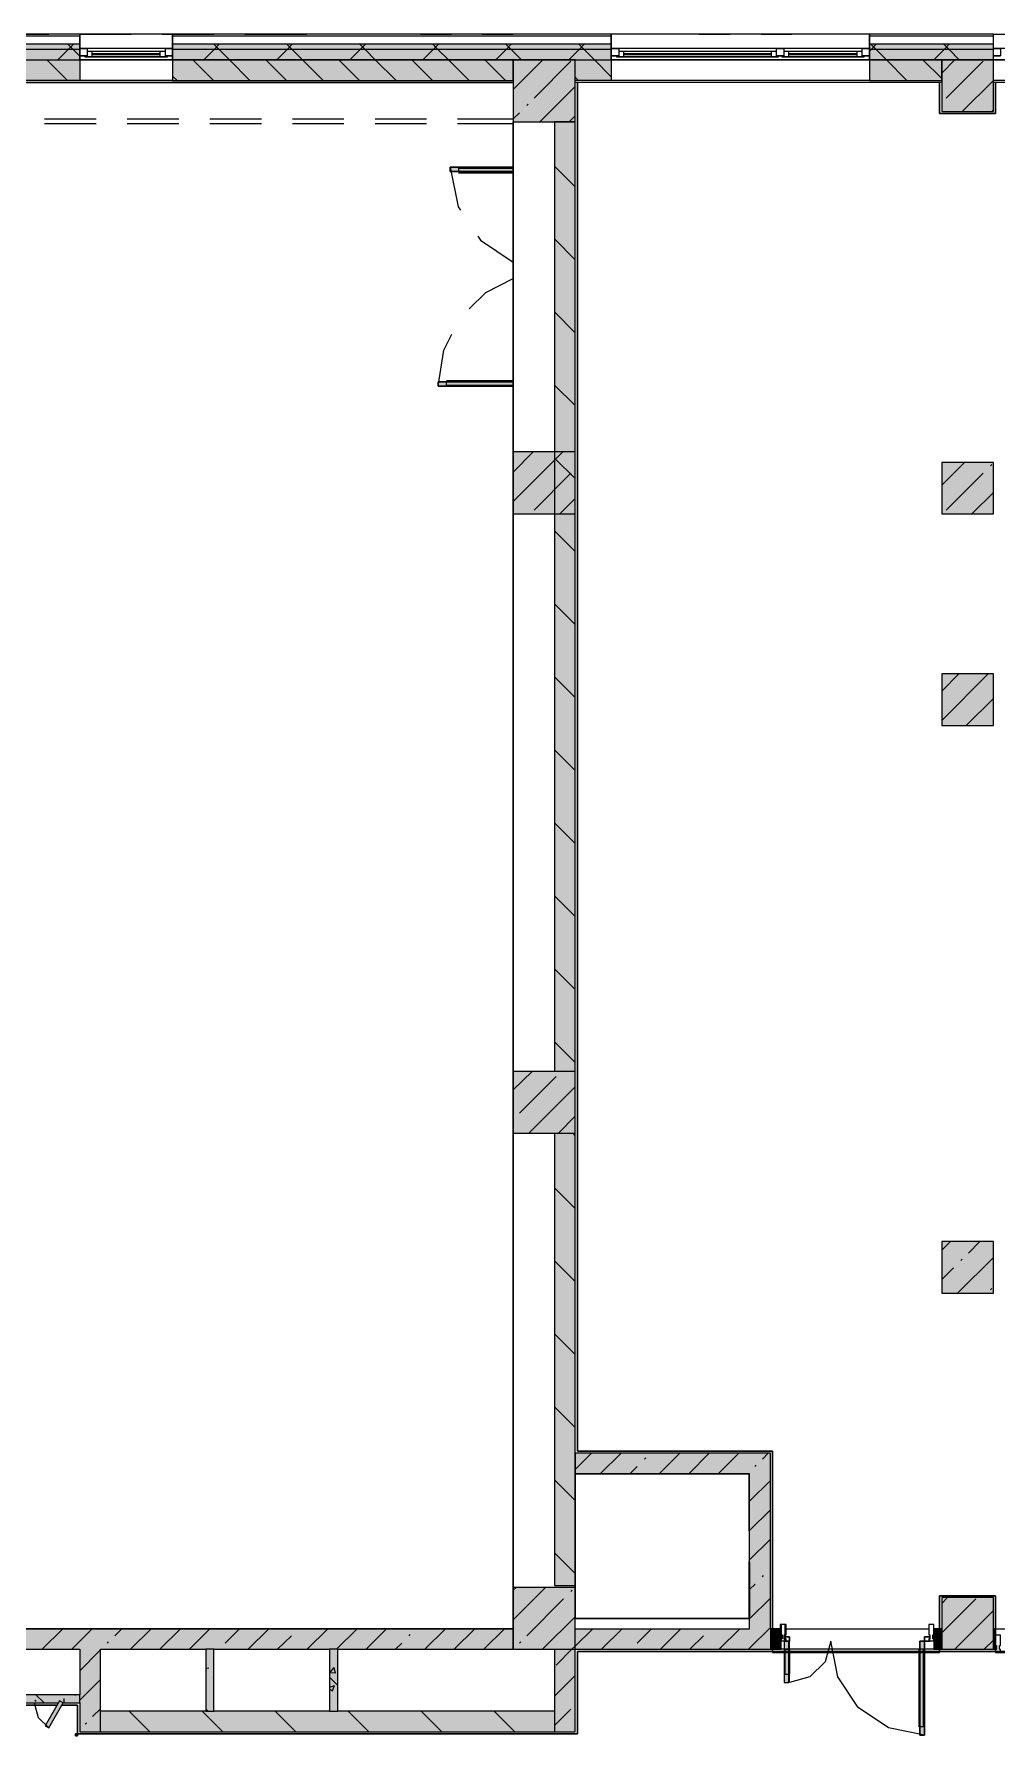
# Model space of a CAD drawing. Header units: millimetres. Extents: x -3817 to 677485, y -22715 to 103890.
# Drawn here: x 21015.6 to 21089, y -19518.4 to -19388.5 of the extents above; entities that cross this region are included whole.
import ezdxf

# ---------------------------------------------------------------- set-up
doc = ezdxf.new("R2010")
doc.units = ezdxf.units.MM
doc.layers.add('PDF _Геометрия', color=7, linetype='Continuous', true_color=0x1d1d1d)
doc.layers.add('PDF _Сплошная заливка', color=7, linetype='Continuous', true_color=0xffffff)

msp = doc.modelspace()

# ---------------------------------------------------------------- hatches: boundary and pattern name
at = {"layer": 'PDF _Сплошная заливка', "transparency": 33554559}
h = msp.add_hatch(color=256, dxfattribs=at)
h.paths.add_polyline_path([(21264.69, -19389.71), (21265.09, -19389.71), (21265.09, -19389.31), (21163.83, -19389.31), (21163.83, -19389.71), (21243.22, -19389.71)], flags=0)
h.paths.add_polyline_path([(21132.34, -19389.71), (21139.42, -19389.71), (21139.42, -19389.31), (21132.34, -19389.31)], flags=0)
h.paths.add_polyline_path([(21111.09, -19389.71), (21115.8, -19389.71), (21115.8, -19389.31), (21105.25, -19389.31), (21105.25, -19389.71)], flags=0)
h.paths.add_polyline_path([(21079.27, -19389.71), (21088.72, -19389.71), (21088.72, -19389.31), (21079.27, -19389.31)], flags=0)
h.paths.add_polyline_path([(21052.37, -19389.71), (21059.58, -19389.71), (21059.58, -19389.31), (21026.12, -19389.31), (21026.12, -19389.71), (21037.69, -19389.71)], flags=0)
h.paths.add_polyline_path([(20962.34, -19389.71), (20962.34, -19389.31), (20950.53, -19389.31), (20950.53, -19389.71)], flags=0)
h.paths.add_polyline_path([(20986.75, -19389.71), (20995.41, -19389.71), (20995.41, -19389.31), (20986.75, -19389.31)], flags=0)
h.paths.add_polyline_path([(21008.32, -19389.71), (21019.03, -19389.71), (21019.03, -19389.31), (21002.5, -19389.31), (21002.5, -19389.71)], flags=0)
h.paths.add_polyline_path([(20915.1, -19389.71), (20915.1, -19389.31), (20906.44, -19389.31), (20906.44, -19389.71)], flags=0)
h.paths.add_polyline_path([(20876.2, -19389.71), (20882.03, -19389.71), (20882.03, -19389.31), (20862.35, -19389.31), (20862.35, -19389.71), (20863.13, -19389.71)], flags=0)
h.paths.add_polyline_path([(20922.19, -19389.71), (20930.85, -19389.71), (20930.85, -19389.31), (20922.19, -19389.31)], flags=0)
h = msp.add_hatch(color=256, dxfattribs=at)
h.paths.add_polyline_path([(21263.91, -19390.49), (21264.69, -19390.49), (21264.69, -19389.71), (21163.83, -19389.71), (21163.83, -19390.49), (21243.22, -19390.49)], flags=0)
h.paths.add_polyline_path([(21111.09, -19390.49), (21115.8, -19390.49), (21115.8, -19389.71), (21105.25, -19389.71), (21105.25, -19390.49)], flags=0)
h.paths.add_polyline_path([(21079.27, -19390.49), (21088.72, -19390.49), (21088.72, -19389.71), (21079.27, -19389.71)], flags=0)
h.paths.add_polyline_path([(21132.34, -19390.49), (21139.42, -19390.49), (21139.42, -19389.71), (21132.34, -19389.71)], flags=0)
h.paths.add_polyline_path([(21037.69, -19390.49), (21059.58, -19390.49), (21059.58, -19389.71), (21026.12, -19389.71), (21026.12, -19390.49)], flags=0)
h.paths.add_polyline_path([(21008.32, -19390.49), (21019.03, -19390.49), (21019.03, -19389.71), (21002.5, -19389.71), (21002.5, -19390.49)], flags=0)
h.paths.add_polyline_path([(20993.64, -19390.49), (20995.41, -19390.49), (20995.41, -19389.71), (20986.75, -19389.71), (20986.75, -19390.49)], flags=0)
h.paths.add_polyline_path([(20876.2, -19390.49), (20882.03, -19390.49), (20882.03, -19389.71), (20863.13, -19389.71), (20863.13, -19390.49), (20867.86, -19390.49)], flags=0)
h.paths.add_polyline_path([(20950.53, -19390.49), (20962.34, -19390.49), (20962.34, -19389.71), (20950.53, -19389.71)], flags=0)
h.paths.add_polyline_path([(20930.85, -19390.49), (20930.85, -19389.71), (20922.19, -19389.71), (20922.19, -19390.49)], flags=0)
h.paths.add_polyline_path([(20915.1, -19390.49), (20915.1, -19389.71), (20906.44, -19389.71), (20906.44, -19390.49)], flags=0)
h = msp.add_hatch(color=256, dxfattribs=at)
h.paths.add_polyline_path([(21163.83, -19392.07), (21166.19, -19392.07), (21166.19, -19390.49), (21163.83, -19390.49), (21163.83, -19390.66)], flags=0)
h.paths.add_polyline_path([(21170.13, -19392.07), (21194.15, -19392.07), (21194.15, -19390.49), (21170.13, -19390.49), (21170.13, -19390.66)], flags=0)
h.paths.add_polyline_path([(21135.49, -19392.07), (21135.49, -19390.49), (21132.34, -19390.49), (21132.34, -19392.07)], flags=0)
h.paths.add_polyline_path([(21056.83, -19392.07), (21059.58, -19392.07), (21059.58, -19390.49), (21056.83, -19390.49), (21056.83, -19390.66)], flags=0)
h.paths.add_polyline_path([(21110.21, -19392.07), (21110.21, -19390.49), (21105.25, -19390.49), (21105.25, -19392.07)], flags=0)
h.paths.add_polyline_path([(21114.15, -19392.07), (21115.8, -19392.07), (21115.8, -19390.49), (21114.15, -19390.49), (21114.15, -19390.66)], flags=0)
h.paths.add_polyline_path([(21079.27, -19392.07), (21084.78, -19392.07), (21084.78, -19390.49), (21079.27, -19390.49), (21079.27, -19390.66)], flags=0)
h.paths.add_polyline_path([(21052.1, -19392.07), (21052.1, -19390.49), (21026.12, -19390.49), (21026.12, -19392.07), (21037.69, -19392.07)], flags=0)
h.paths.add_polyline_path([(21004.66, -19392.07), (21004.66, -19390.51), (21009.39, -19390.51), (21009.39, -19392.07), (21019.03, -19392.07), (21019.03, -19390.49), (21002.5, -19390.49), (21002.5, -19392.07)], flags=0)
h.paths.add_polyline_path([(20986.75, -19392.07), (20995.41, -19392.07), (20995.41, -19390.49), (20986.75, -19390.49), (20986.75, -19390.66)], flags=0)
h.paths.add_polyline_path([(20950.53, -19392.07), (20957.62, -19392.07), (20957.62, -19390.49), (20950.53, -19390.49), (20950.53, -19390.66)], flags=0)
h.paths.add_polyline_path([(20930.85, -19392.07), (20930.85, -19390.49), (20922.19, -19390.49), (20922.19, -19392.07)], flags=0)
h.paths.add_polyline_path([(20906.44, -19392.07), (20910.38, -19392.07), (20910.38, -19390.49), (20906.44, -19390.49), (20906.44, -19390.66)], flags=0)
h.paths.add_polyline_path([(20867.86, -19392.07), (20882.03, -19392.07), (20882.03, -19390.49), (20867.86, -19390.49), (20867.86, -19390.66)], flags=0)
for points in [[(21052.37, -19395.22), (21056.83, -19395.22), (21056.83, -19390.49), (21052.1, -19390.49), (21052.1, -19395.22)], [(21070.13, -19498.36), (21070.13, -19496.79), (21056.83, -19496.79), (21056.83, -19498.36), (21067.05, -19498.36)], [(21070.13, -19511.75), (21071.71, -19511.75), (21071.71, -19496.79), (21070.13, -19496.79), (21070.13, -19510.18)], [(21085.4, -19511.75), (21088.72, -19511.75), (21088.72, -19507.81), (21084.78, -19507.81), (21084.78, -19511.75)], [(21070.13, -19511.75), (21070.13, -19510.18), (21056.83, -19510.18), (21056.83, -19511.75), (21067.05, -19511.75)], [(21019.03, -19518.05), (21020.61, -19518.05), (21020.61, -19511.75), (21019.03, -19511.75), (21019.03, -19516.47)], [(21017.85, -19515.84), (21019.03, -19515.84), (21019.03, -19515.21), (21014.31, -19515.21), (21014.31, -19515.84), (21017.41, -19515.84), (21017.5, -19515.69), (21017.77, -19515.84)], [(21037.69, -19518.05), (21055.25, -19518.05), (21055.25, -19516.47), (21025.33, -19516.47), (21025.33, -19518.05)]]:
    msp.add_hatch(color=256, dxfattribs=at).paths.add_polyline_path(points)
h = msp.add_hatch(color=256, dxfattribs=at)
h.paths.add_polyline_path([(21055.25, -19506.87), (21056.83, -19506.87), (21056.83, -19472.38), (21055.25, -19472.38), (21055.25, -19496.32)], flags=0)
h.paths.add_polyline_path([(21055.25, -19467.66), (21056.83, -19467.66), (21056.83, -19395.22), (21055.25, -19395.22), (21055.25, -19443.49)], flags=0)
h = msp.add_hatch(color=256, dxfattribs=at)
h.paths.add_polyline_path([(20990.53, -19511.75), (21004.86, -19511.75), (21004.86, -19510.18), (20962.34, -19510.18), (20962.34, -19511.75), (20989.9, -19511.75)], flags=0)
h.paths.add_polyline_path([(21012.74, -19511.75), (21052.1, -19511.75), (21052.1, -19510.18), (21009.59, -19510.18), (21009.59, -19511.75)], flags=0)

# ---------------------------------------------------------------- linework, layer by layer
at = {"layer": 'PDF _Геометрия', "color": 7, "lineweight": 9}
for points in [[(21002.5, -19390.49), (21019.03, -19390.49), (21019.03, -19388.53), (21002.5, -19388.53)], [(21009.39, -19392.07), (21009.39, -19390.51), (21004.66, -19390.51), (21004.66, -19392.07), (21002.5, -19392.07), (21002.5, -19390.49), (21019.03, -19390.49), (21026.12, -19390.49), (21026.12, -19388.53), (21019.03, -19388.53), (21019.03, -19390.49), (21019.03, -19392.07)], [(21022.97, -19388.53), (21019.03, -19388.53)], [(21029.27, -19388.53), (21025.33, -19388.53)], [(21026.12, -19390.49), (21059.58, -19390.49), (21059.58, -19388.53), (21026.12, -19388.53)], [(21036.36, -19388.53), (21031.63, -19388.53)], [(21052.1, -19388.53), (21049.74, -19388.53)], [(21056.83, -19392.07), (21056.83, -19390.49), (21059.58, -19390.49), (21079.27, -19390.49), (21079.27, -19388.53), (21059.58, -19388.53), (21059.58, -19390.49), (21059.58, -19392.07)], [(21073.36, -19388.53), (21071, -19388.53)], [(21079.27, -19390.49), (21088.72, -19390.49), (21088.72, -19388.53), (21079.27, -19388.53)], [(21019.59, -19389.63), (21019.59, -19390.18), (21019.03, -19390.18), (21019.03, -19389.63)], [(21026.12, -19390.49), (21019.03, -19390.49)], [(21019.43, -19390.26), (21025.73, -19390.26), (21025.73, -19390.18), (21025.57, -19390.18), (21025.57, -19389.86), (21019.59, -19389.86), (21019.59, -19390.18), (21019.43, -19390.18)], [(21026.12, -19389.63), (21026.12, -19390.18), (21025.57, -19390.18), (21025.57, -19389.63)], [(21052.1, -19390.49), (21026.12, -19390.49), (21026.12, -19392.07), (21052.1, -19392.07)], [(21056.83, -19395.22), (21056.83, -19392.07), (21056.83, -19390.49), (21052.1, -19390.49), (21052.1, -19392.07), (21052.1, -19395.22), (21055.25, -19395.22)], [(21060.14, -19389.63), (21060.14, -19390.18), (21059.58, -19390.18), (21059.58, -19389.63)], [(21079.27, -19390.49), (21059.58, -19390.49)], [(21059.98, -19390.26), (21072.34, -19390.26), (21072.34, -19390.18), (21072.18, -19390.18), (21072.18, -19389.86), (21060.14, -19389.86), (21060.14, -19390.18), (21059.98, -19390.18)], [(21072.73, -19389.63), (21072.73, -19390.18), (21072.18, -19390.18), (21072.18, -19389.63)], [(21072.58, -19390.26), (21078.87, -19390.26), (21078.87, -19390.18), (21078.72, -19390.18), (21078.72, -19389.86), (21072.73, -19389.86), (21072.73, -19390.18), (21072.58, -19390.18)], [(21079.27, -19389.63), (21079.27, -19390.18), (21078.72, -19390.18), (21078.72, -19389.63)], [(21084.78, -19390.49), (21079.27, -19390.49), (21079.27, -19392.07), (21084.78, -19392.07)], [(21088.72, -19394.43), (21088.72, -19390.49), (21084.78, -19390.49), (21084.78, -19392.07), (21084.78, -19394.43)], [(21089.27, -19389.63), (21089.27, -19390.18), (21088.72, -19390.18), (21088.72, -19389.63)], [(21056.83, -19425.14), (21056.83, -19420.41), (21052.1, -19420.41), (21052.1, -19425.14)], [(21088.72, -19421.2), (21084.78, -19421.2), (21084.78, -19425.14), (21088.72, -19425.14)], [(21088.72, -19437.34), (21084.78, -19437.34), (21084.78, -19441.28), (21088.72, -19441.28)], [(21056.83, -19467.66), (21052.1, -19467.66), (21052.1, -19472.38), (21056.83, -19472.38)], [(21088.72, -19480.65), (21084.78, -19480.65), (21084.78, -19484.59), (21088.72, -19484.59)], [(21056.83, -19507.03), (21052.1, -19507.03), (21052.1, -19511.75), (21056.83, -19511.75)], [(21088.72, -19511.75), (21088.72, -19510.18), (21088.72, -19507.81), (21084.78, -19507.81), (21084.78, -19510.18), (21084.78, -19511.75)], [(21072.53, -19510.65), (21072.53, -19510.96), (21072.45, -19510.96), (21072.45, -19511.1), (21072.84, -19511.1), (21072.84, -19510.96), (21072.76, -19510.96), (21072.76, -19510.65), (21072.84, -19510.65), (21072.84, -19509.86), (21072.45, -19509.86), (21072.45, -19510.65)], [(21072.61, -19510.65), (21072.61, -19510.96), (21072.53, -19510.96), (21072.53, -19511.1), (21072.92, -19511.1), (21072.92, -19510.96), (21072.84, -19510.96), (21072.84, -19510.65), (21072.92, -19510.65), (21072.92, -19509.86), (21072.53, -19509.86), (21072.53, -19510.65)], [(21083.87, -19510.96), (21083.79, -19510.96), (21083.79, -19511.1), (21084.18, -19511.1), (21084.18, -19510.96), (21084.1, -19510.96), (21084.1, -19510.65), (21084.18, -19510.65), (21084.18, -19509.86), (21083.79, -19509.86), (21083.79, -19510.65), (21083.87, -19510.65)], [(21084.78, -19510.18), (21084.18, -19510.18), (21084.18, -19511.75), (21084.78, -19511.75)], [(21088.72, -19511.75), (21088.87, -19511.75), (21088.87, -19510.18), (21088.72, -19510.18)], [(21088.95, -19511.46), (21088.95, -19511.77), (21088.87, -19511.77), (21088.87, -19511.91), (21089.27, -19511.91), (21089.27, -19511.77), (21089.19, -19511.77), (21089.19, -19511.46), (21089.27, -19511.46), (21089.27, -19510.67), (21088.87, -19510.67), (21088.87, -19511.46)], [(21019.03, -19511.75), (21019.03, -19515.21), (21017.85, -19515.21), (21015.49, -19515.21), (21014.31, -19515.21), (21014.31, -19511.75)], [(21028.64, -19516.47), (21025.33, -19516.47), (21020.61, -19516.47), (21020.61, -19511.75), (21028.64, -19511.75)], [(21029.27, -19511.75), (21038.09, -19511.75), (21038.09, -19516.47), (21029.27, -19516.47)], [(21018.87, -19518.36), (21018.87, -19518.21), (21018.71, -19518.21), (21018.71, -19518.36), (21018.87, -19518.36), (21018.71, -19518.36), (21018.71, -19518.21), (21018.87, -19518.21)]]:
    msp.add_lwpolyline(points, close=True, dxfattribs=at)
for points in [[(21019.03, -19388.68), (21002.5, -19388.68)], [(21019.03, -19389.31), (21002.5, -19389.31)], [(21016.67, -19388.53), (21011.95, -19388.53), (21016.67, -19388.53)], [(21017.37, -19390.49), (21018.15, -19389.71), (21018.55, -19389.31)], [(21019.03, -19390.22), (21018.53, -19389.71), (21018.13, -19389.31)], [(21059.58, -19388.68), (21026.12, -19388.68)], [(21059.58, -19389.31), (21026.12, -19389.31)], [(21028.5, -19390.49), (21029.29, -19389.71), (21029.68, -19389.31)], [(21032.02, -19392.07), (21030.45, -19390.49), (21029.66, -19389.71), (21029.27, -19389.31)], [(21034.07, -19390.49), (21034.86, -19389.71), (21035.25, -19389.31)], [(21037.59, -19392.07), (21036.02, -19390.49), (21035.23, -19389.71), (21034.84, -19389.31)], [(21039.64, -19390.49), (21040.42, -19389.71), (21040.82, -19389.31)], [(21043.16, -19392.07), (21041.58, -19390.49), (21040.8, -19389.71), (21040.4, -19389.31)], [(21047.38, -19388.53), (21045.02, -19388.53), (21047.38, -19388.53)], [(21045.2, -19390.49), (21045.99, -19389.71), (21046.39, -19389.31)], [(21048.73, -19392.07), (21047.15, -19390.49), (21046.36, -19389.71), (21045.97, -19389.31)], [(21050.77, -19390.49), (21051.56, -19389.71), (21051.95, -19389.31)], [(21052.72, -19390.49), (21051.93, -19389.71), (21051.54, -19389.31)], [(21056.34, -19390.49), (21057.13, -19389.71), (21057.52, -19389.31)], [(21059.58, -19391.79), (21058.29, -19390.49), (21057.5, -19389.71), (21057.11, -19389.31)], [(21068.64, -19388.53), (21066.28, -19388.53), (21068.64, -19388.53)], [(21088.72, -19388.68), (21079.27, -19388.68)], [(21079.27, -19389.84), (21079.4, -19389.71), (21079.79, -19389.31)], [(21088.72, -19389.31), (21079.27, -19389.31)], [(21082.13, -19392.07), (21080.56, -19390.49), (21079.77, -19389.71), (21079.38, -19389.31)], [(21084.18, -19390.49), (21084.97, -19389.71), (21085.36, -19389.31)], [(21086.12, -19390.49), (21085.34, -19389.71), (21084.94, -19389.31)], [(21105.25, -19392.07), (21088.72, -19392.07), (21088.72, -19390.49), (21105.25, -19390.49), (21088.72, -19390.49), (21088.72, -19388.53), (21105.25, -19388.53), (21105.25, -19390.49), (21088.72, -19390.49)], [(21019.03, -19389.71), (21002.5, -19389.71)], [(21018.1, -19392.07), (21016.53, -19390.49)], [(21026.12, -19389.63), (21019.03, -19389.63)], [(21019.03, -19390.18), (21019.59, -19390.18)], [(21025.73, -19390.26), (21019.43, -19390.26)], [(21019.98, -19390.26), (21019.98, -19389.86)], [(21019.98, -19390.02), (21025.18, -19390.02)], [(21025.18, -19390.1), (21019.98, -19390.1)], [(21025.18, -19390.26), (21025.18, -19389.86)], [(21025.57, -19390.18), (21026.12, -19390.18)], [(21059.58, -19389.71), (21026.12, -19389.71)], [(21029.24, -19392.07), (21027.66, -19390.49)], [(21034.81, -19392.07), (21033.23, -19390.49)], [(21040.37, -19392.07), (21038.8, -19390.49)], [(21045.94, -19392.07), (21044.37, -19390.49)], [(21051.51, -19392.07), (21049.94, -19390.49)], [(21052.1, -19392.75), (21054.36, -19390.49)], [(21052.1, -19390.51), (21052.12, -19390.49)], [(21053.7, -19393.41), (21056.5, -19390.6)], [(21079.27, -19389.63), (21059.58, -19389.63)], [(21059.58, -19390.18), (21060.14, -19390.18)], [(21072.34, -19390.26), (21059.98, -19390.26)], [(21060.53, -19390.26), (21060.53, -19389.86)], [(21060.53, -19390.02), (21071.79, -19390.02)], [(21071.79, -19390.1), (21060.53, -19390.1)], [(21071.79, -19390.26), (21071.79, -19389.86)], [(21072.18, -19390.18), (21072.73, -19390.18)], [(21078.87, -19390.26), (21072.58, -19390.26)], [(21073.13, -19390.26), (21073.13, -19389.86)], [(21073.13, -19390.02), (21078.32, -19390.02)], [(21078.32, -19390.1), (21073.13, -19390.1)], [(21078.32, -19390.26), (21078.32, -19389.86)], [(21078.72, -19390.18), (21079.27, -19390.18)], [(21088.72, -19389.71), (21079.27, -19389.71)], [(21084.78, -19391.93), (21083.34, -19390.49)], [(21084.78, -19391.51), (21085.79, -19390.49)], [(21085.13, -19393.41), (21087.93, -19390.6)], [(21105.25, -19389.63), (21088.72, -19389.63)], [(21088.72, -19390.18), (21089.27, -19390.18)], [(21026.46, -19392.07), (21026.12, -19391.73)], [(21057.08, -19392.07), (21056.83, -19391.82)], [(21079.35, -19392.07), (21079.27, -19391.99)], [(21013.92, -19392.23), (21009.75, -19392.23), (21051.95, -19392.23), (21052.1, -19392.23), (21009.39, -19392.23), (21009.74, -19392.23), (21009.39, -19392.23)], [(21020.22, -19392.23), (21016.28, -19392.23)], [(21026.12, -19392.07), (21019.03, -19392.07)], [(21026.52, -19392.23), (21022.58, -19392.23)], [(21032.82, -19392.23), (21028.88, -19392.23)], [(21039.12, -19392.23), (21035.18, -19392.23)], [(21045.42, -19392.23), (21041.48, -19392.23)], [(21051.95, -19392.23), (21047.78, -19392.23)], [(21054.13, -19395.22), (21056.83, -19392.52)], [(21084.78, -19392.23), (21056.99, -19392.23), (21056.99, -19392.23), (21056.83, -19392.23), (21056.83, -19392.07)], [(21079.27, -19392.07), (21059.58, -19392.07)], [(21086.35, -19394.43), (21088.72, -19392.06)], [(21110.05, -19392.23), (21110.21, -19392.23), (21088.88, -19392.23), (21088.87, -19392.23), (21088.72, -19392.23)], [(21052.1, -19395), (21052.58, -19394.53)], [(21053.14, -19393.97), (21053.23, -19393.87)], [(21088.59, -19394.43), (21088.72, -19394.31)], [(21016.36, -19394.99), (21020.3, -19394.99)], [(21020.3, -19395.38), (21016.36, -19395.38)], [(21022.66, -19394.99), (21026.6, -19394.99)], [(21026.6, -19395.38), (21022.66, -19395.38)], [(21028.96, -19394.99), (21032.9, -19394.99)], [(21032.9, -19395.38), (21028.96, -19395.38)], [(21035.26, -19394.99), (21039.19, -19394.99)], [(21039.19, -19395.38), (21035.26, -19395.38)], [(21041.56, -19394.99), (21045.49, -19394.99)], [(21045.49, -19395.38), (21041.56, -19395.38)], [(21047.86, -19394.99), (21052.1, -19394.99)], [(21052.1, -19395.38), (21047.86, -19395.38)], [(21055.25, -19472.38), (21055.25, -19506.87), (21056.83, -19506.87), (21056.83, -19395.22), (21055.25, -19395.22), (21055.25, -19467.66)], [(21056.37, -19395.22), (21056.83, -19394.77)], [(21056.83, -19400.17), (21055.25, -19398.6)], [(21056.83, -19405.74), (21055.25, -19404.16)], [(21056.83, -19411.31), (21055.25, -19409.73)], [(21056.83, -19416.87), (21055.25, -19415.3)], [(21052.1, -19424.18), (21055.87, -19420.41)], [(21052.1, -19421.94), (21053.63, -19420.41)], [(21056.83, -19422.44), (21055.25, -19420.87)], [(21084.78, -19422.94), (21086.52, -19421.2)], [(21088.49, -19421.47), (21088.59, -19421.37)], [(21053.7, -19424.84), (21056.5, -19422.03)], [(21085.13, -19424.84), (21087.93, -19422.03)], [(21055.64, -19425.14), (21056.83, -19423.95)], [(21087.07, -19425.14), (21088.72, -19423.49)], [(21056.83, -19428.01), (21055.25, -19426.43)], [(21056.83, -19433.58), (21055.25, -19432)], [(21084.78, -19440.9), (21088.33, -19437.34)], [(21084.78, -19438.65), (21086.09, -19437.34)], [(21056.83, -19439.14), (21055.25, -19437.57)], [(21086.64, -19441.28), (21088.72, -19439.21)], [(21056.83, -19444.71), (21055.25, -19443.14)], [(21056.83, -19450.28), (21055.25, -19448.7)], [(21056.83, -19455.85), (21055.25, -19454.27)], [(21056.83, -19461.41), (21055.25, -19459.84)], [(21056.83, -19466.98), (21055.25, -19465.41)], [(21052.1, -19469.08), (21053.53, -19467.66)], [(21052.58, -19470.86), (21055.38, -19468.05)], [(21053.3, -19472.38), (21056.83, -19468.85)], [(21055.54, -19472.38), (21056.83, -19471.09)], [(21052.1, -19471.33), (21052.11, -19471.33)], [(21056.83, -19472.55), (21056.66, -19472.38)], [(21056.83, -19478.12), (21055.25, -19476.54)], [(21084.78, -19481.31), (21085.44, -19480.65)], [(21086.81, -19481.52), (21087.68, -19480.65)], [(21056.83, -19483.69), (21055.25, -19482.11)], [(21084.78, -19483.55), (21085.69, -19482.64)], [(21085.99, -19484.59), (21088.72, -19481.86)], [(21086.25, -19482.08), (21086.34, -19481.99)], [(21088.49, -19484.33), (21088.59, -19484.23)], [(21056.83, -19489.25), (21055.25, -19487.68)], [(21056.83, -19494.82), (21055.25, -19493.25)], [(21056.83, -19498.03), (21058.07, -19496.79)], [(21071.71, -19510.18), (21071.71, -19511.75), (21072.53, -19511.75), (21072.53, -19510.18), (21071.71, -19510.18), (21071.71, -19496.79), (21070.13, -19496.79), (21056.83, -19496.79), (21056.83, -19498.36), (21070.13, -19498.36)], [(21058.74, -19498.36), (21060.32, -19496.79)], [(21062.12, -19497.24), (21062.21, -19497.14)], [(21063.23, -19498.36), (21064.81, -19496.79)], [(21065.48, -19498.36), (21067.05, -19496.79)], [(21067.72, -19498.36), (21069.3, -19496.79)], [(21071.1, -19497.24), (21071.54, -19496.79)], [(21059.15, -19498.36), (21056.83, -19498.36), (21056.83, -19501.51)], [(21056.83, -19510.18), (21070.13, -19510.18), (21070.13, -19498.36), (21067.81, -19498.36)], [(21060.99, -19498.36), (21061.56, -19497.8)], [(21065.45, -19498.36), (21061.51, -19498.36)], [(21069.97, -19498.36), (21069.97, -19498.36)], [(21070.1, -19502.7), (21070.1, -19498.36)], [(21070.54, -19497.8), (21070.63, -19497.7)], [(21056.83, -19500.39), (21055.25, -19498.81)], [(21070.13, -19500.44), (21071.71, -19498.87)], [(21070.13, -19502.69), (21071.71, -19501.11)], [(21070.13, -19504.93), (21071.71, -19503.36)], [(21056.83, -19505.96), (21055.25, -19504.38)], [(21056.83, -19503.88), (21056.83, -19507.03)], [(21070.1, -19509.39), (21070.1, -19505.06)], [(21071.1, -19506.22), (21071.19, -19506.12)], [(21071.66, -19505.65), (21071.71, -19505.6)], [(21052.1, -19509.49), (21054.57, -19507.03)], [(21052.1, -19507.25), (21052.33, -19507.03)], [(21056.5, -19507.34), (21056.6, -19507.25)], [(21070.13, -19507.18), (21070.54, -19506.78)], [(21053.14, -19510.71), (21055.94, -19507.9)], [(21070.13, -19509.42), (21071.71, -19507.85)], [(21084.78, -19508.25), (21085.21, -19507.81)], [(21084.78, -19510.49), (21087.37, -19507.9)], [(21085.77, -19511.75), (21088.72, -19508.8)], [(21054.34, -19511.75), (21056.83, -19509.26)], [(21070.05, -19511.75), (21070.13, -19511.67), (21071.71, -19510.09)], [(21038.72, -19511.75), (21052.1, -19511.75), (21052.1, -19510.18), (21009.59, -19510.18), (21013.92, -19510.18)], [(21016.17, -19511.75), (21017.75, -19510.18)], [(21016.28, -19510.18), (21020.22, -19510.18)], [(21018.42, -19511.75), (21019.99, -19510.18)], [(21021.15, -19511.27), (21021.24, -19511.17)], [(21021.71, -19510.71), (21022.24, -19510.18)], [(21022.58, -19510.18), (21026.51, -19510.18)], [(21022.91, -19511.75), (21024.48, -19510.18)], [(21025.15, -19511.75), (21026.73, -19510.18)], [(21027.4, -19511.75), (21028.97, -19510.18)], [(21028.88, -19510.18), (21032.81, -19510.18)], [(21030.13, -19511.27), (21031.22, -19510.18)], [(21031.89, -19511.75), (21033.46, -19510.18)], [(21034.13, -19511.75), (21035.18, -19510.71)], [(21035.18, -19510.18), (21039.11, -19510.18)], [(21036.38, -19511.75), (21037.95, -19510.18)], [(21038.62, -19511.75), (21040.2, -19510.18)], [(21040.87, -19511.75), (21042.44, -19510.18)], [(21041.47, -19510.18), (21045.41, -19510.18)], [(21043.11, -19511.75), (21043.6, -19511.27)], [(21044.16, -19510.71), (21044.25, -19510.61)], [(21045.36, -19511.75), (21046.93, -19510.18)], [(21047.6, -19511.75), (21049.18, -19510.18)], [(21047.77, -19510.18), (21052.1, -19510.18)], [(21049.85, -19511.75), (21051.42, -19510.18)], [(21052.58, -19511.27), (21052.67, -19511.17)], [(21055.38, -19512.95), (21056.58, -19511.75), (21056.83, -19511.5), (21058.16, -19510.18)], [(21058.83, -19511.75), (21060.4, -19510.18)], [(21061.56, -19511.27), (21062.65, -19510.18)], [(21063.32, -19511.75), (21064.89, -19510.18)], [(21065.56, -19511.75), (21066.61, -19510.71)], [(21067.81, -19511.75), (21069.38, -19510.18)], [(21072.53, -19510.52), (21072.18, -19510.18)], [(21084.18, -19510.65), (21084.18, -19511.75), (21072.53, -19511.75), (21072.53, -19511.1)], [(21072.92, -19510.18), (21083.79, -19510.18)], [(21084.78, -19511.64), (21084.18, -19511.04)], [(21088.01, -19511.75), (21088.72, -19511.05)], [(21088.87, -19510.67), (21088.87, -19510.18), (21110.05, -19510.18), (21110.05, -19510.67)], [(21017.85, -19515.84), (21019.03, -19515.84), (21019.03, -19516.47), (21019.03, -19518.05), (21020.61, -19518.05), (21025.33, -19518.05), (21055.25, -19518.05), (21056.83, -19518.05), (21056.83, -19516.47), (21056.83, -19511.75), (21070.13, -19511.75), (21071.71, -19511.75)], [(21019.03, -19513.38), (21020.58, -19511.83)], [(21029.27, -19511.75), (21028.64, -19511.75)], [(21029.64, -19511.75), (21029.66, -19511.74)], [(21055.25, -19511.75), (21055.25, -19516.47), (21038.72, -19516.47), (21038.72, -19511.75), (21038.09, -19511.75)], [(21061.07, -19511.75), (21061.09, -19511.74)], [(21088.87, -19511.75), (21088.87, -19511.46)], [(21055.25, -19515.32), (21056.83, -19513.75)], [(21014.31, -19515.21), (21014.31, -19515.84), (21015.49, -19515.84), (21017.41, -19515.84)], [(21019.03, -19515.62), (21020.61, -19514.05)], [(21019.03, -19515.84), (21019.03, -19515.21)], [(21020.02, -19516.88), (21020.61, -19516.29)], [(21020.61, -19518.05), (21020.61, -19516.47)], [(21024.38, -19518.05), (21022.81, -19516.47)], [(21029.95, -19518.05), (21028.37, -19516.47)], [(21028.64, -19516.47), (21029.27, -19516.47)], [(21035.52, -19518.05), (21033.94, -19516.47)], [(21038.09, -19516.47), (21038.72, -19516.47)], [(21041.08, -19518.05), (21039.51, -19516.47)], [(21046.65, -19518.05), (21045.08, -19516.47)], [(21052.22, -19518.05), (21050.64, -19516.47)], [(21055.25, -19517.57), (21056.5, -19516.32)], [(21055.25, -19516.47), (21055.25, -19518.05)], [(21019.46, -19517.44), (21019.55, -19517.35)]]:
    msp.add_lwpolyline(points, dxfattribs=at)
at = {"layer": 'PDF _Геометрия', "color": 253, "lineweight": 9, "true_color": 0xaaaaaa}
for points in [[(21110.05, -19392.23), (21088.87, -19392.23), (21088.87, -19394.59), (21084.62, -19394.59), (21084.62, -19392.23), (21056.99, -19392.23), (21056.99, -19496.63), (21071.87, -19496.63), (21071.87, -19510.18), (21071.87, -19496.63), (21056.99, -19496.63), (21056.99, -19392.23)], [(21084.62, -19392.23), (21084.62, -19394.59), (21088.87, -19394.59), (21088.87, -19392.23)], [(21052.1, -19398.69), (21047.3, -19398.69), (21047.9, -19401.71), (21048.08, -19401.97)], [(21047.93, -19398.69), (21047.93, -19399.01)], [(21047.93, -19398.77), (21052.1, -19398.77)], [(21047.93, -19399.12), (21052.1, -19399.12)], [(21049.39, -19403.94), (21049.61, -19404.26), (21052.1, -19405.93)], [(21048.75, -19409.5), (21050, -19408.25), (21052.1, -19407.18)], [(21052.1, -19415.38), (21046.37, -19415.38), (21046.8, -19412.65), (21047.42, -19411.42)], [(21047, -19414.95), (21052.1, -19414.95)], [(21047, -19415.38), (21047, -19415.06)], [(21047, -19415.3), (21052.1, -19415.3)], [(21088.87, -19510.18), (21088.87, -19507.66), (21084.62, -19507.66), (21084.62, -19510.18), (21084.62, -19507.66), (21088.87, -19507.66), (21088.87, -19510.67)], [(21072.84, -19510.81), (21073.16, -19510.81), (21073.16, -19511.12), (21072.76, -19511.12)], [(21083.47, -19511.12), (21083.47, -19518.29), (21080.73, -19517.74), (21078.41, -19516.19), (21076.85, -19513.86), (21076.31, -19511.12), (21075.89, -19512.7), (21074.73, -19513.85), (21073.16, -19514.27), (21073.16, -19511.12)], [(21083.87, -19511.12), (21083.47, -19511.12), (21083.47, -19510.81), (21083.87, -19510.81)], [(21098.36, -19511.91), (21056.99, -19511.91), (21056.99, -19518.21), (21018.87, -19518.21), (21018.87, -19516), (21017.68, -19516), (21018.87, -19516), (21018.87, -19518.21), (21056.99, -19518.21), (21056.99, -19511.91), (21071.87, -19511.91), (21071.87, -19511.75), (21071.87, -19512), (21084.62, -19512), (21084.62, -19511.75), (21084.62, -19511.91), (21088.87, -19511.91), (21088.87, -19511.75)], [(21072.76, -19511.75), (21073.12, -19511.75)], [(21072.84, -19513.64), (21072.84, -19511.75)], [(21073.19, -19513.64), (21073.19, -19511.75)], [(21083.05, -19517.66), (21083.05, -19511.75)], [(21083.47, -19511.75), (21083.12, -19511.75)], [(21083.39, -19517.66), (21083.39, -19511.75)], [(21088.87, -19511.46), (21088.87, -19512), (21110.05, -19512), (21110.05, -19511.46)], [(21072.76, -19513.64), (21073.12, -19513.64)], [(21015.57, -19515.84), (21015.87, -19516.95), (21016.67, -19517.75)], [(21083.47, -19517.66), (21083.12, -19517.66)]]:
    msp.add_lwpolyline(points, dxfattribs=at)
for points in [[(21009.59, -19510.18), (21052.1, -19510.18), (21052.1, -19507.03), (21052.1, -19472.38), (21052.1, -19467.66), (21052.1, -19425.14), (21052.1, -19420.41), (21052.1, -19395.22), (21052.1, -19510.18)], [(21052.1, -19399.01), (21047.3, -19399.01), (21047.3, -19398.69), (21052.1, -19398.69), (21047.3, -19398.69), (21047.3, -19399.01)], [(21052.1, -19415.38), (21046.37, -19415.38), (21046.37, -19415.06), (21052.1, -19415.06), (21046.37, -19415.06), (21046.37, -19415.38)], [(21056.83, -19498.36), (21070.13, -19498.36), (21056.83, -19498.36), (21056.83, -19507.03), (21056.83, -19509.39), (21070.13, -19509.39), (21070.13, -19505.13), (21070.13, -19509.39), (21056.83, -19509.39)], [(21073.16, -19511.12), (21073.16, -19510.81), (21072.84, -19510.81), (21073.16, -19510.81), (21073.16, -19511.12), (21072.76, -19511.12)], [(21072.76, -19511.12), (21073.16, -19511.12), (21073.16, -19510.81), (21072.76, -19510.81)], [(21073.12, -19511.12), (21072.76, -19511.12), (21072.76, -19514.27), (21073.12, -19514.27), (21073.12, -19511.12), (21072.76, -19511.12), (21072.76, -19514.27), (21073.12, -19514.27)], [(21083.12, -19511.12), (21083.47, -19511.12), (21083.47, -19518.29), (21083.12, -19518.29), (21083.12, -19511.12), (21083.12, -19518.29), (21083.47, -19518.29), (21083.47, -19511.12)], [(21083.47, -19511.12), (21083.47, -19510.81), (21083.87, -19510.81), (21083.47, -19510.81), (21083.47, -19511.12), (21083.87, -19511.12)], [(21083.47, -19511.12), (21083.87, -19511.12), (21083.87, -19510.81), (21083.47, -19510.81)], [(21012.57, -19518.21), (21014.47, -19518.21), (21014.47, -19516), (21017.32, -19516), (21014.47, -19516), (21014.47, -19518.21)], [(21016.67, -19517.75), (21017.77, -19515.84), (21017.5, -19515.69), (21016.4, -19517.6)], [(21017.81, -19515.53), (21017.81, -19515.84), (21017.85, -19515.84), (21017.85, -19515.53)]]:
    msp.add_lwpolyline(points, close=True, dxfattribs=at)
at = {"layer": 'PDF _Геометрия', "color": 8, "lineweight": 9, "true_color": 0x787878}
for points in [[(21028.71, -19513.39), (21028.64, -19513.33)], [(21028.74, -19513.18), (21028.87, -19513.17)], [(21029.27, -19513.96), (21029.2, -19513.89)], [(21038.72, -19514.5), (21038.09, -19513.87)], [(21038.53, -19513.58), (21038.11, -19513.54), (21038.45, -19513.14)], [(21038.53, -19513.58), (21038.45, -19513.14)], [(21016.31, -19515.84), (21015.68, -19515.21)], [(21018.71, -19515.28), (21018.65, -19515.21)], [(21038.09, -19514.64), (21038.46, -19514.5)], [(21038.09, -19514.77), (21038.32, -19514.92)], [(21038.32, -19514.92), (21038.46, -19514.5)], [(21015.61, -19515.64), (21015.72, -19515.71)], [(21028.82, -19516.47), (21028.64, -19516.3)]]:
    msp.add_lwpolyline(points, dxfattribs=at)
at = {"layer": 'PDF _Сплошная заливка', "lineweight": 60, "transparency": 33554559}
for points in [[(21088.72, -19394.43), (21088.72, -19390.49), (21084.78, -19394.43), (21084.78, -19390.49)], [(21056.83, -19425.14), (21056.83, -19420.41), (21052.1, -19425.14), (21052.1, -19420.41)], [(21088.72, -19425.14), (21088.72, -19421.2), (21084.78, -19425.14), (21084.78, -19421.2)], [(21088.72, -19441.28), (21088.72, -19437.34), (21084.78, -19441.28), (21084.78, -19437.34)], [(21056.83, -19472.38), (21056.83, -19467.66), (21052.1, -19472.38), (21052.1, -19467.66)], [(21088.72, -19484.59), (21088.72, -19480.65), (21084.78, -19484.59), (21084.78, -19480.65)], [(21056.83, -19511.75), (21056.83, -19507.03), (21052.1, -19511.75), (21052.1, -19507.03)], [(21071.71, -19511.75), (21072.53, -19511.75), (21071.71, -19510.18), (21072.53, -19510.18)], [(21084.18, -19511.75), (21084.78, -19511.75), (21084.18, -19510.18), (21084.78, -19510.18)], [(21088.72, -19511.75), (21088.87, -19511.75), (21088.72, -19510.18), (21088.87, -19510.18)], [(21029.27, -19516.47), (21029.27, -19511.75), (21028.64, -19516.47), (21028.64, -19511.75)], [(21038.72, -19516.47), (21038.72, -19511.75), (21038.09, -19516.47), (21038.09, -19511.75)], [(21056.83, -19518.05), (21056.83, -19511.75), (21055.25, -19518.05), (21055.25, -19511.75)], [(21020.61, -19518.05), (21025.33, -19518.05), (21020.61, -19516.47), (21025.33, -19516.47)]]:
    msp.add_solid(points, dxfattribs=at)
at = {"layer": 'PDF _Сплошная заливка', "color": 254, "lineweight": 60, "true_color": 0xe2e2e2, "transparency": 33554559}
for points in [[(21052.1, -19399.01), (21052.1, -19398.69), (21047.3, -19399.01), (21047.3, -19398.69)], [(21052.1, -19415.38), (21052.1, -19415.06), (21046.37, -19415.38), (21046.37, -19415.06)], [(21073.12, -19514.27), (21073.12, -19511.12), (21072.76, -19514.27), (21072.76, -19511.12)], [(21083.47, -19518.29), (21083.47, -19511.12), (21083.12, -19518.29), (21083.12, -19511.12)], [(21016.67, -19517.75), (21017.77, -19515.84), (21016.4, -19517.6), (21017.5, -19515.69)]]:
    msp.add_solid(points, dxfattribs=at)

doc.saveas('drawing.dxf')
